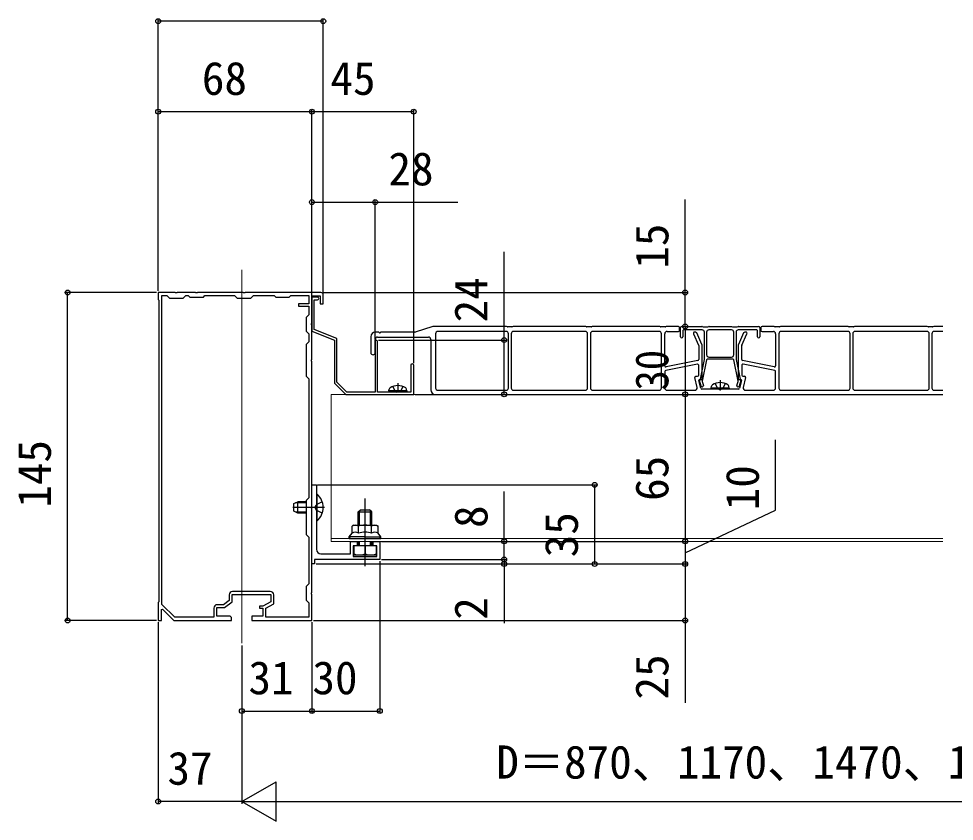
# Model space of a CAD drawing. Units: millimetres, scale not verified. Extents: x -875 to 875, y -1305 to 1297.
# Drawn here: x 191.4 to 605, y 626.5 to 981.4 of the extents above; entities that cross this region are included whole.
import ezdxf
from ezdxf.enums import TextEntityAlignment as Align

# ---------------------------------------------------------------- set-up
doc = ezdxf.new("R2010")
doc.units = ezdxf.units.MM
doc.header["$LTSCALE"] = 8
for name, color, linetype in [('0-2_YKK_11', 7, 'Continuous'), ('0-5_YKK_13', 4, 'Continuous'), ('0-6_YKK_D', 6, 'Continuous')]:
    doc.layers.add(name, color=color, linetype=linetype)
doc.layers.add('0-4_YKK_12', color=2, linetype='Continuous', lineweight=18)
doc.styles.add('ＭＳ ゴシック', font='')
doc.styles.get('ＭＳ ゴシック').set_extended_font_data('MS Gothic')

msp = doc.modelspace()

# ---------------------------------------------------------------- linework, layer by layer
at = {"layer": '0-2_YKK_11'}
msp.add_line((302.6, 728.1), (285.9, 728.1), dxfattribs=at)
for points in [[(325, 860.3), (291.458, 860.3), (291.275, 860.18), (290.725, 860.18), (290.542, 860.3), (270.458, 860.3), (270.275, 860.18), (269.725, 860.18), (269.542, 860.3), (261.458, 860.3), (261.275, 860.18), (260.725, 860.18), (260.542, 860.3), (253, 860.3), (253, 857.3), (253.3, 857)], [(253.3, 857), (253.3, 723.6), (253, 723.3), (253, 715.3), (254.5, 715.3), (254.5, 720.2), (254.868, 720.354), (260, 715.3), (285.5, 715.3), (285.5, 716.3)], [(254.6, 722.443), (254.6, 859), (256.8, 859), (258, 857.8), (264, 857.8), (265.2, 859), (266.3, 859), (267, 858.3), (273, 858.3), (273.7, 859), (286.8, 859), (288, 857.8), (294, 857.8), (295.2, 859), (304.3, 859), (305, 858.3), (311, 858.3), (311.7, 859), (319.7, 859), (319.7, 855.3), (315, 855.3), (315, 854.3), (319.7, 854.3), (319.7, 850.5), (318.5, 849.3), (318.5, 843.3), (319.7, 842.1), (319.7, 838.5), (318.5, 837.3), (318.5, 823.3), (319.7, 822.1), (319.7, 769.5), (318.5, 768.3), (318.5, 753.3), (319.7, 752.1), (319.7, 731.5), (318.5, 730.3), (318.5, 724.3), (319.7, 723.1), (319.7, 716.8)], [(284.5, 717.3), (278.9, 717.3), (278.9, 721), (282.4, 721), (285.7, 723.5), (285.7, 726.8), (302.8, 726.8), (302.8, 723.5), (299.3, 721.6), (297.8, 721.6), (297.8, 720.7), (299.3, 720.7), (299.3, 717.3), (294.5, 717.3), (294.5, 715.3), (321, 715.3), (321, 726.842), (320.88, 727.025), (320.88, 727.575), (321, 727.758), (321, 764.842), (320.88, 765.025), (320.88, 765.575), (321, 765.758), (321, 829.842), (320.88, 830.025), (320.88, 830.575), (321, 830.758), (321, 845.842), (320.88, 846.025), (320.88, 846.575), (321, 846.758), (321, 858.8), (324.6, 858.8), (324.6, 855.3), (326, 855.3), (326, 859.3)], [(323.4, 858.3), (321, 858.3), (321, 843.3), (331, 839.3), (331, 820.3), (336, 815.3)], [(364.7, 828.15), (364.7, 816.3), (350, 816.3), (350, 838.8), (349.5, 839.3), (349, 838.8), (349, 816.3), (336.414, 816.3), (332, 820.714), (332, 839.977), (322, 843.977), (322, 857.1), (323.4, 857.1)], [(336, 815.3), (366, 815.3), (366, 828.15)], [(321, 740.3), (321, 775.3), (323, 775.3), (323, 765.758), (322.88, 765.575), (322.88, 765.025), (323, 764.842), (323, 746.8)], [(325, 744.8), (338, 744.8), (338, 750.3), (341, 750.3), (341, 748.3), (339.3, 748.3), (339.3, 743.6), (349.7, 743.6), (349.7, 748.3), (348, 748.3), (348, 750.3), (351, 750.3), (351, 742.3), (322.2, 742.3), (322.2, 740.3), (321, 740.3)], [(284.4, 726.6), (284.4, 724.146), (281.963, 722.3), (279.1, 722.3)], [(319.7, 716.8), (300.6, 716.8), (300.6, 720.827), (304.1, 722.727), (304.1, 726.6)], [(277.6, 720.8), (277.6, 716.8), (260.33, 716.8), (254.6, 722.443)]]:
    msp.add_lwpolyline(points, dxfattribs=at)
for centre, radius, start, end in [((323.4, 857.7), 0.6, 269.99999, 90.00001), ((325, 859.3), 1, 0.00001, 89.99999), ((365.35, 828.15), 0.65, 359.99999, 180.00001), ((325, 746.8), 2, 180.00001, 269.99999), ((285.9, 726.6), 1.5, 90.00001, 179.99999), ((302.6, 726.6), 1.5, 0.00001, 89.99999), ((279.1, 720.8), 1.5, 90.00001, 179.99999), ((284.5, 716.3), 1, 0.00001, 89.99999)]:
    msp.add_arc(centre, radius, start, end, dxfattribs=at)
at = {"layer": '0-4_YKK_12'}
for p, q in [((290, 870.3), (290, 705.3)), ((600, 815.3), (329.5, 815.3)), ((329.5, 750.3), (329.5, 815.3)), ((600, 751.5), (329.5, 751.5)), ((600, 750.3), (329.5, 750.3))]:
    msp.add_line(p, q, dxfattribs=at)
at = {"layer": '0-5_YKK_13'}
for p, q in [((374.427, 845.277), (366.573, 842.823)), ((406.927, 845.3), (374.576, 845.3)), ((407.43, 845.171), (407.07, 845.279)), ((409.427, 845.15), (407.573, 845.15)), ((409.93, 845.279), (409.57, 845.171)), ((441.927, 845.3), (410.073, 845.3)), ((442.43, 845.171), (442.07, 845.279)), ((444.427, 845.15), (442.573, 845.15)), ((444.93, 845.279), (444.57, 845.171)), ((474.677, 845.3), (445.073, 845.3)), ((475.18, 845.171), (474.82, 845.279)), ((477.177, 845.15), (475.323, 845.15)), ((477.68, 845.279), (477.32, 845.171)), ((483, 845.3), (477.823, 845.3)), ((483.5, 843.6), (483.5, 844.8)), ((484, 840.8), (484, 844.8)), ((484.5, 845.3), (493.427, 845.3)), ((493.57, 845.279), (493.93, 845.171)), ((494.073, 845.15), (495.927, 845.15)), ((496.07, 845.171), (496.43, 845.279)), ((496.573, 845.3), (506.427, 845.3)), ((506.57, 845.279), (506.93, 845.171)), ((507.073, 845.15), (508.927, 845.15)), ((509.07, 845.171), (509.43, 845.279)), ((509.573, 845.3), (518.5, 845.3)), ((519, 844.8), (519, 840.8)), ((519.5, 844.8), (519.5, 843.6)), ((525.177, 845.3), (520, 845.3)), ((525.68, 845.171), (525.32, 845.279)), ((527.677, 845.15), (525.823, 845.15)), ((528.18, 845.279), (527.82, 845.171)), ((557.927, 845.3), (528.323, 845.3)), ((558.43, 845.171), (558.07, 845.279)), ((560.427, 845.15), (558.573, 845.15)), ((560.93, 845.279), (560.57, 845.171)), ((592.927, 845.3), (561.073, 845.3)), ((593.43, 845.171), (593.07, 845.279)), ((595.427, 845.15), (593.573, 845.15)), ((595.93, 845.279), (595.57, 845.171)), ((600, 845.3), (596.073, 845.3)), ((347, 840.8), (347, 833.8)), ((350.48, 842.8), (349, 842.8)), ((350, 840.6), (372.5, 840.6)), ((366.424, 842.8), (351.52, 842.8)), ((375.7, 842.1), (375.7, 818.1)), ((406.9, 843.1), (376.7, 843.1)), ((407.9, 818.1), (407.9, 842.1)), ((409.1, 842.1), (409.1, 818.1)), ((441.9, 843.1), (410.1, 843.1)), ((442.9, 818.1), (442.9, 842.1)), ((444.1, 842.1), (444.1, 818.1)), ((474.5, 843.1), (445.1, 843.1)), ((475.5, 818.1), (475.5, 842.1)), ((477, 827.91), (477, 842.1)), ((478, 843.1), (483, 843.1)), ((485, 843.5), (485, 840.8)), ((493.5, 843.8), (485.3, 843.8)), ((489.674, 842.093), (491.955, 837.074)), ((490.678, 842.8), (490.129, 842.8)), ((493.455, 837.398), (491.133, 842.507)), ((494.5, 830.83), (494.5, 842.8)), ((495.5, 842.8), (495.5, 832.8)), ((507.5, 832.8), (507.5, 842.8)), ((508.5, 842.8), (508.5, 830.83)), ((517.7, 843.8), (509.5, 843.8)), ((511.867, 842.506), (509.545, 837.388)), ((511.045, 837.063), (513.327, 842.093)), ((512.871, 842.8), (512.322, 842.8)), ((518, 840.8), (518, 843.5)), ((520, 843.1), (525, 843.1)), ((526, 842.1), (526, 827.91)), ((527.5, 842.1), (527.5, 818.1)), ((557.9, 843.1), (528.5, 843.1)), ((558.9, 818.1), (558.9, 842.1)), ((560.1, 842.1), (560.1, 818.1)), ((592.9, 843.1), (561.1, 843.1)), ((593.9, 818.1), (593.9, 842.1)), ((595.1, 842.1), (595.1, 818.1)), ((600, 843.1), (596.1, 843.1)), ((349, 833.8), (349, 839.6)), ((373.5, 839.6), (373.5, 817.3)), ((492, 836.867), (492, 830.71)), ((493.5, 822.1), (493.5, 837.192)), ((509.5, 837.181), (509.5, 822.1)), ((511, 830.71), (511, 836.857)), ((496.5, 831.8), (506.5, 831.8)), ((491.402, 828.651), (477.402, 825.851)), ((491.598, 830.219), (477.598, 827.419)), ((492, 823.8), (492, 828.16)), ((492.737, 821.983), (494.494, 830.771)), ((495.472, 830.559), (493.579, 821.098)), ((507.234, 830.8), (495.766, 830.8)), ((509.421, 821.098), (507.528, 830.559)), ((508.506, 830.771), (510.263, 821.983)), ((511, 828.16), (511, 823.8)), ((525.402, 827.419), (511.402, 830.219)), ((525.598, 825.851), (511.598, 828.651)), ((477, 825.36), (477, 818.1)), ((490.734, 823.3), (491.5, 823.3)), ((511.5, 823.3), (512.266, 823.3)), ((526, 818.1), (526, 825.36)), ((359, 820.2), (359, 816.3)), ((491.284, 818.331), (490.248, 822.684)), ((492.909, 817.984), (492.088, 821.43)), ((492.38, 821.8), (493.2, 821.8)), ((493.12, 818.961), (492.414, 821.41)), ((493.585, 820.956), (494.08, 819.238)), ((501.5, 821.5), (501.5, 817.6)), ((508.92, 819.238), (509.415, 820.956)), ((509.8, 821.8), (510.62, 821.8)), ((510.586, 821.41), (509.88, 818.961)), ((510.912, 821.43), (510.091, 817.984)), ((512.752, 822.684), (511.716, 818.331)), ((355, 816.8), (355.141, 817.602)), ((363, 816.8), (355, 816.8)), ((355, 816.8), (355.088, 816.3)), ((362.912, 816.3), (355.088, 816.3)), ((363, 816.8), (362.859, 817.602)), ((363, 816.8), (362.912, 816.3)), ((375.5, 815.3), (600, 815.3)), ((376.7, 817.1), (406.9, 817.1)), ((410.1, 817.1), (441.9, 817.1)), ((445.1, 817.1), (474.5, 817.1)), ((478, 817.1), (490.311, 817.1)), ((500.98, 817.6), (493.395, 817.6)), ((497.5, 818.1), (497.641, 818.902)), ((505.5, 818.1), (497.5, 818.1)), ((497.5, 818.1), (497.588, 817.6)), ((505.412, 817.6), (497.588, 817.6)), ((509.605, 817.6), (502.02, 817.6)), ((505.5, 818.1), (505.359, 818.902)), ((505.5, 818.1), (505.412, 817.6)), ((512.689, 817.1), (525, 817.1)), ((528.5, 817.1), (557.9, 817.1)), ((561.1, 817.1), (592.9, 817.1)), ((596.1, 817.1), (600, 817.1)), ((323, 771.2), (323, 759.4)), ((323.248, 771.2), (323, 771.2)), ((323.248, 759.4), (323.248, 771.2)), ((326.5, 765.3), (312.5, 765.3)), ((313, 767), (314.7, 767.8)), ((313, 763.6), (313, 767)), ((318.5, 767.367), (313.78, 767.367)), ((318.5, 767.8), (314.7, 767.8)), ((314.7, 762.8), (314.7, 767.8)), ((322.256, 765.3), (322.865, 766.445)), ((322.256, 765.3), (322.865, 764.155)), ((325.583, 767.8), (322.865, 766.445)), ((344.5, 739.3), (344.5, 769.3)), ((314.7, 762.8), (313, 763.6)), ((318.5, 763.233), (313.78, 763.233)), ((318.5, 762.8), (314.7, 762.8)), ((325.583, 762.8), (322.865, 764.155)), ((341.5, 763.3), (347.5, 763.3)), ((342.04, 757.5), (342.04, 763.84)), ((346.96, 757.5), (346.96, 763.84)), ((323.248, 759.4), (323, 759.4)), ((339.5, 757.5), (338.726, 757.053)), ((338.726, 753.9), (338.726, 757.053)), ((339.5, 757.5), (349.5, 757.5)), ((341.613, 753.9), (341.613, 757.053)), ((347.387, 753.9), (347.387, 757.053)), ((349.5, 757.5), (350.274, 757.053)), ((350.274, 753.9), (350.274, 757.053)), ((337.5, 751.5), (337.5, 752.3)), ((337.5, 751.5), (351.5, 751.5)), ((341.5, 748.3), (341.5, 750.3)), ((342.04, 748.3), (342.04, 750.3)), ((346.96, 748.3), (346.96, 750.3)), ((347.5, 748.3), (347.5, 750.3)), ((351.5, 751.5), (351.5, 752.3)), ((344.5, 748.3), (344.5, 744.733))]:
    msp.add_line(p, q, dxfattribs=at)
for points in [[(506.5, 843.8), (501.5, 843.8), (496.5, 843.8)], [(499.242, 820.095), (500.355, 817.863), (500.849, 817.6)], [(503.758, 820.095), (502.645, 817.863), (502.151, 817.6)], [(356.742, 818.795), (357.855, 816.563), (358.349, 816.3)], [(361.258, 818.795), (360.145, 816.563), (359.651, 816.3)], [(341.5, 757.5), (341.5, 763.3), (342.5, 764.3), (346.5, 764.3)], [(347.5, 757.5), (347.5, 763.3), (346.5, 764.3)], [(344.5, 752.3), (337.5, 752.3), (338.726, 753.9)], [(344.5, 752.3), (351.5, 752.3), (350.274, 753.9)]]:
    msp.add_lwpolyline(points, dxfattribs=at)
msp.add_lwpolyline([(349.5, 748.3), (339.5, 748.3), (339.5, 744.3), (349.5, 744.3)], close=True, dxfattribs=at)
for centre, radius, start, end in [((374.576, 844.8), 0.5, 90, 107.35402), ((406.927, 844.8), 0.5, 73.30076, 90), ((407.573, 845.65), 0.5, 253.30076, 270), ((409.427, 845.65), 0.5, 270, 286.69924), ((410.073, 844.8), 0.5, 90, 106.69924), ((441.927, 844.8), 0.5, 73.30076, 90), ((442.573, 845.65), 0.5, 253.30076, 270), ((444.427, 845.65), 0.5, 270, 286.69924), ((445.073, 844.8), 0.5, 90, 106.69924), ((474.677, 844.8), 0.5, 73.30076, 90), ((475.323, 845.65), 0.5, 253.30076, 270), ((477.177, 845.65), 0.5, 270, 286.69924), ((477.823, 844.8), 0.5, 90, 106.69924), ((483, 844.8), 0.5, 0, 90), ((484.5, 844.8), 0.5, 90, 180), ((493.427, 844.8), 0.5, 73.30076, 90), ((494.073, 845.65), 0.5, 253.30076, 270), ((495.927, 845.65), 0.5, 270, 286.69924), ((496.573, 844.8), 0.5, 90, 106.69924), ((506.427, 844.8), 0.5, 73.30076, 90), ((507.073, 845.65), 0.5, 253.30076, 270), ((508.927, 845.65), 0.5, 270, 286.69924), ((509.573, 844.8), 0.5, 90, 106.69924), ((518.5, 844.8), 0.5, 0, 90), ((520, 844.8), 0.5, 90, 180), ((525.177, 844.8), 0.5, 73.30076, 90), ((525.823, 845.65), 0.5, 253.30076, 270), ((527.677, 845.65), 0.5, 270, 286.69924), ((528.323, 844.8), 0.5, 90, 106.69924), ((557.927, 844.8), 0.5, 73.30076, 90), ((558.573, 845.65), 0.5, 253.30076, 270), ((560.427, 845.65), 0.5, 270, 286.69924), ((561.073, 844.8), 0.5, 90, 106.69924), ((592.927, 844.8), 0.5, 73.30076, 90), ((593.573, 845.65), 0.5, 253.30076, 270), ((595.427, 845.65), 0.5, 270, 286.69924), ((596.073, 844.8), 0.5, 90, 106.69924), ((349, 840.8), 2, 90, 180), ((350, 839.6), 1, 90, 180), ((350.48, 842.5), 0.3, 30, 90), ((351, 842.8), 0.3, 210, 330), ((351.52, 842.5), 0.3, 90, 150), ((366.424, 843.3), 0.5, 270, 287.35402), ((372.5, 839.6), 1, 0, 90), ((376.7, 842.1), 1, 90, 180), ((406.9, 842.1), 1, 0, 90), ((410.1, 842.1), 1, 90, 180), ((441.9, 842.1), 1, 0, 90), ((445.1, 842.1), 1, 90, 180), ((474.5, 842.1), 1, 360, 90), ((478, 842.1), 1, 90, 180), ((483, 843.6), 0.5, 270, 0), ((484.5, 840.8), 0.5, 180, 270), ((484.5, 840.8), 0.5, 270, 0), ((485.3, 843.5), 0.3, 90, 180), ((490.129, 842.3), 0.5, 90, 204.44395), ((490.678, 842.3), 0.5, 24.44395, 90), ((493.5, 842.8), 1, 0, 90), ((496.5, 842.8), 1, 90, 180), ((506.5, 842.8), 1, 0, 90), ((509.5, 842.8), 1, 90, 180), ((512.322, 842.3), 0.5, 90, 155.5983), ((512.871, 842.3), 0.5, 335.5983, 90), ((517.7, 843.5), 0.3, 0, 90), ((518.5, 840.8), 0.5, 180, 270), ((518.5, 840.8), 0.5, 270, 0), ((520, 843.6), 0.5, 180, 270), ((525, 842.1), 1, 0, 90), ((528.5, 842.1), 1, 90, 180), ((557.9, 842.1), 1, 0, 90), ((561.1, 842.1), 1, 90, 180), ((592.9, 842.1), 1, 0, 90), ((596.1, 842.1), 1, 90, 180), ((491.5, 836.867), 0.5, 0, 24.44395), ((493, 837.192), 0.5, 360, 24.44395), ((510, 837.181), 0.5, 155.5983, 180), ((511.5, 836.857), 0.5, 155.5983, 180), ((348, 833.8), 1, 180, 0), ((496.5, 832.8), 1, 180, 270), ((506.5, 832.8), 1, 270, 0), ((477.5, 827.91), 0.5, 180, 281.30993), ((491.5, 828.16), 0.5, 0, 101.30993), ((491.5, 830.71), 0.5, 281.30993, 0), ((494.2, 830.83), 0.3, 348.69007, 360), ((495.766, 830.5), 0.3, 90, 168.69007), ((507.234, 830.5), 0.3, 11.30993, 90), ((508.8, 830.83), 0.3, 180, 191.30993), ((511.5, 830.71), 0.5, 180, 258.69007), ((511.5, 828.16), 0.5, 78.69007, 180), ((525.5, 827.91), 0.5, 258.69007, 0), ((477.5, 825.36), 0.5, 101.30993, 180), ((490.734, 822.8), 0.5, 90, 193.3925), ((491.5, 823.8), 0.5, 270, 0), ((511.5, 823.8), 0.5, 180, 270), ((512.266, 822.8), 0.5, 346.6075, 90), ((525.5, 825.36), 0.5, 0, 78.69007), ((359, 812.7), 6.5, 57.94412, 122.05588), ((492.38, 821.5), 0.3, 90, 193.3925), ((492.7, 821.5), 0.3, 114.827, 197.33887), ((492.442, 822.042), 0.3, 296.01796, 348.69007), ((493.6, 819.1), 0.5, 196.079, 16.079), ((493.2, 822.1), 0.3, 270, 0), ((493.874, 821.039), 0.3, 168.69007, 196.079), ((498.528, 818.746), 0.9, 122.05588, 170), ((501.5, 814), 6.5, 57.94412, 122.05588), ((504.472, 818.746), 0.9, 10, 57.94412), ((509.4, 819.1), 0.5, 163.921, 343.921), ((509.126, 821.039), 0.3, 343.921, 11.30993), ((509.8, 822.1), 0.3, 180, 270), ((510.558, 822.042), 0.3, 191.30993, 243.98204), ((510.3, 821.5), 0.3, 342.66113, 65.173), ((510.62, 821.5), 0.3, 346.6075, 90), ((356.028, 817.446), 0.9, 122.05588, 170), ((357.25, 816.1), 0.2, 89.92103, 90), ((361.972, 817.446), 0.9, 10, 57.94412), ((375.5, 817.3), 2, 180, 270), ((376.7, 818.1), 1, 180, 270), ((406.9, 818.1), 1, 270, 0), ((410.1, 818.1), 1, 180, 270), ((441.9, 818.1), 1, 270, 0), ((445.1, 818.1), 1, 180, 270), ((474.5, 818.1), 1, 270, 360), ((478, 818.1), 1, 180, 270), ((490.311, 818.1), 1, 270, 13.3925), ((493.395, 818.1), 0.5, 193.3925, 270), ((499.75, 817.4), 0.2, 89.92103, 90), ((500.98, 817.3), 0.3, 30, 90), ((501.5, 817.6), 0.3, 210, 330), ((502.02, 817.3), 0.3, 90, 150), ((509.605, 818.1), 0.5, 270, 346.6075), ((512.689, 818.1), 1, 166.6075, 270), ((525, 818.1), 1, 270, 0), ((528.5, 818.1), 1, 180, 270), ((557.9, 818.1), 1, 270, 0), ((561.1, 818.1), 1, 180, 270), ((592.9, 818.1), 1, 270, 0), ((596.1, 818.1), 1, 180, 270), ((318.3, 765.3), 7.7, 309.98312, 50.01688), ((340.17, 754.944), 2.556, 55.61575, 124.38425), ((344.5, 747.947), 9.553, 90, 107.58795), ((344.5, 747.947), 9.553, 72.41205, 90), ((348.83, 754.944), 2.556, 55.61575, 124.38425), ((340.17, 751.791), 2.556, 55.61575, 124.38425), ((344.5, 744.793), 9.553, 90, 107.58795), ((344.5, 744.793), 9.553, 72.41205, 90), ((348.83, 751.791), 2.556, 55.61575, 124.38425), ((342, 751.733), 7.433, 250.34714, 289.65286), ((347, 751.733), 7.433, 250.34714, 289.65286)]:
    msp.add_arc(centre, radius, start, end, dxfattribs=at)
for centre, major_axis, start_param, end_param in [((339, 752.3), (1.5, 0), 3.1415927, 4.712389), ((350, 752.3), (-1.5, 0), 1.5707963, 3.1415927)]:
    msp.add_ellipse(centre, major_axis=major_axis, ratio=0.533333, start_param=start_param, end_param=end_param, dxfattribs=at)
at = {"layer": '0-6_YKK_D'}
for p, q in [((253, 861), (253, 981.3)), ((326, 860.3), (326, 981.3)), ((326, 980.3), (253, 980.3)), ((253, 861), (253, 941.3)), ((253, 940.3), (321, 940.3)), ((321, 859), (321, 941.3)), ((321, 859), (321, 941.3)), ((321, 940.3), (366, 940.3)), ((366, 829.15), (366, 941.3)), ((321, 859), (321, 901.3)), ((349, 839.8), (349, 901.3)), ((252.3, 860.3), (212, 860.3)), ((213, 715.3), (213, 860.3)), ((326, 860.3), (487, 860.3)), ((486, 845.3), (486, 815.3)), ((350.5, 839.3), (407, 839.3)), ((366.7, 815.3), (487, 815.3)), ((366.7, 815.3), (487, 815.3)), ((366.7, 815.3), (407, 815.3)), ((486, 815.3), (486, 750.3)), ((323.5, 775.3), (447, 775.3)), ((446, 775.3), (446, 740.3)), ((351.7, 750.3), (487, 750.3)), ((351.7, 750.3), (487, 750.3)), ((351.7, 750.3), (407, 750.3)), ((486, 750.3), (486, 740.3)), ((406, 742.3), (406, 746.6)), ((351, 741.6), (351, 674.3)), ((351.7, 742.3), (407, 742.3)), ((351.7, 742.3), (407, 742.3)), ((406, 742.3), (406, 740.3)), ((322.9, 740.3), (407, 740.3)), ((322.9, 740.3), (447, 740.3)), ((322.9, 740.3), (487, 740.3)), ((322.9, 740.3), (487, 740.3)), ((406, 740.3), (406, 714.109)), ((252.3, 715.3), (212, 715.3)), ((253, 714.6), (253, 634.3)), ((321, 714.6), (321, 674.3)), ((321, 714.6), (321, 674.3)), ((321.7, 715.3), (487, 715.3)), ((290, 704.3), (290, 674.3)), ((290, 704.3), (290, 634.3)), ((290, 704.3), (290, 634.3)), ((290, 675.3), (321, 675.3)), ((321, 675.3), (351, 675.3)), ((290, 635.3), (305.155, 644.05)), ((305.155, 626.55), (305.155, 644.05)), ((290, 635.3), (253, 635.3)), ((290, 635.3), (305.155, 626.55)), ((290, 635.3), (320.311, 635.3)), ((307.5, 635.3), (822.5, 635.3))]:
    msp.add_line(p, q, dxfattribs=at)
for points in [[(321, 900.3), (349, 900.3), (385.55, 900.3)], [(486, 845.3), (486, 860.3), (486, 901.445)], [(406, 815.3), (406, 839.3), (406, 878.305)], [(486, 745.3), (526, 764.124), (526, 795.124)], [(406, 742.3), (406, 750.3), (406, 772.418)], [(486, 740.3), (486, 715.3), (486, 678.864)]]:
    msp.add_lwpolyline(points, dxfattribs=at)
for centre in [(253, 980.3), (326, 980.3), (253, 940.3), (321, 940.3), (321, 940.3), (366, 940.3), (321, 900.3), (349, 900.3), (213, 860.3), (486, 860.3), (486, 845.3), (486, 845.3), (406, 839.3), (406, 815.3), (486, 815.3), (486, 815.3), (446, 775.3), (406, 750.3), (486, 750.3), (486, 750.3), (406, 742.3), (406, 742.3), (406, 740.3), (446, 740.3), (486, 740.3), (486, 740.3), (213, 715.3), (486, 715.3), (290, 675.3), (321, 675.3), (321, 675.3), (351, 675.3), (253, 635.3)]:
    msp.add_circle(centre, 1.075, dxfattribs=at)

# ---------------------------------------------------------------- texts
at = {"layer": '0-6_YKK_D', "style": 'ＭＳ ゴシック'}
for s, p in [('68', (272.341, 943.3)), ('45', (329.182, 943.3)), ('28', (354.823, 903.3)), ('31', (292.943, 678.3)), ('30', (321.227, 678.3)), ('D＝870、1170、1470、1770', (402.5, 641.027)), ('37', (257.125, 638.3))]:
    msp.add_text(s, height=14.66, dxfattribs=at).set_placement(p, align=Align.BOTTOM_LEFT)
for s, p in [('15', (483, 870.832)), ('24', (403, 847.123)), ('145', (210, 765.186)), ('65', (483, 768.198)), ('10', (523, 764.056)), ('8', (403, 756.236)), ('35', (443, 743.255)), ('2', (403, 715.632)), ('25', (483, 680.386))]:
    msp.add_text(s, height=14.66, rotation=90, dxfattribs=at).set_placement(p, align=Align.BOTTOM_LEFT)
at = {"layer": '0-6_YKK_D', "style": 'ＭＳ ゴシック', "width": 0.9}
msp.add_text('30', height=14.66, rotation=90, dxfattribs=at).set_placement((483, 817.004), align=Align.BOTTOM_LEFT)

doc.saveas('drawing.dxf')
